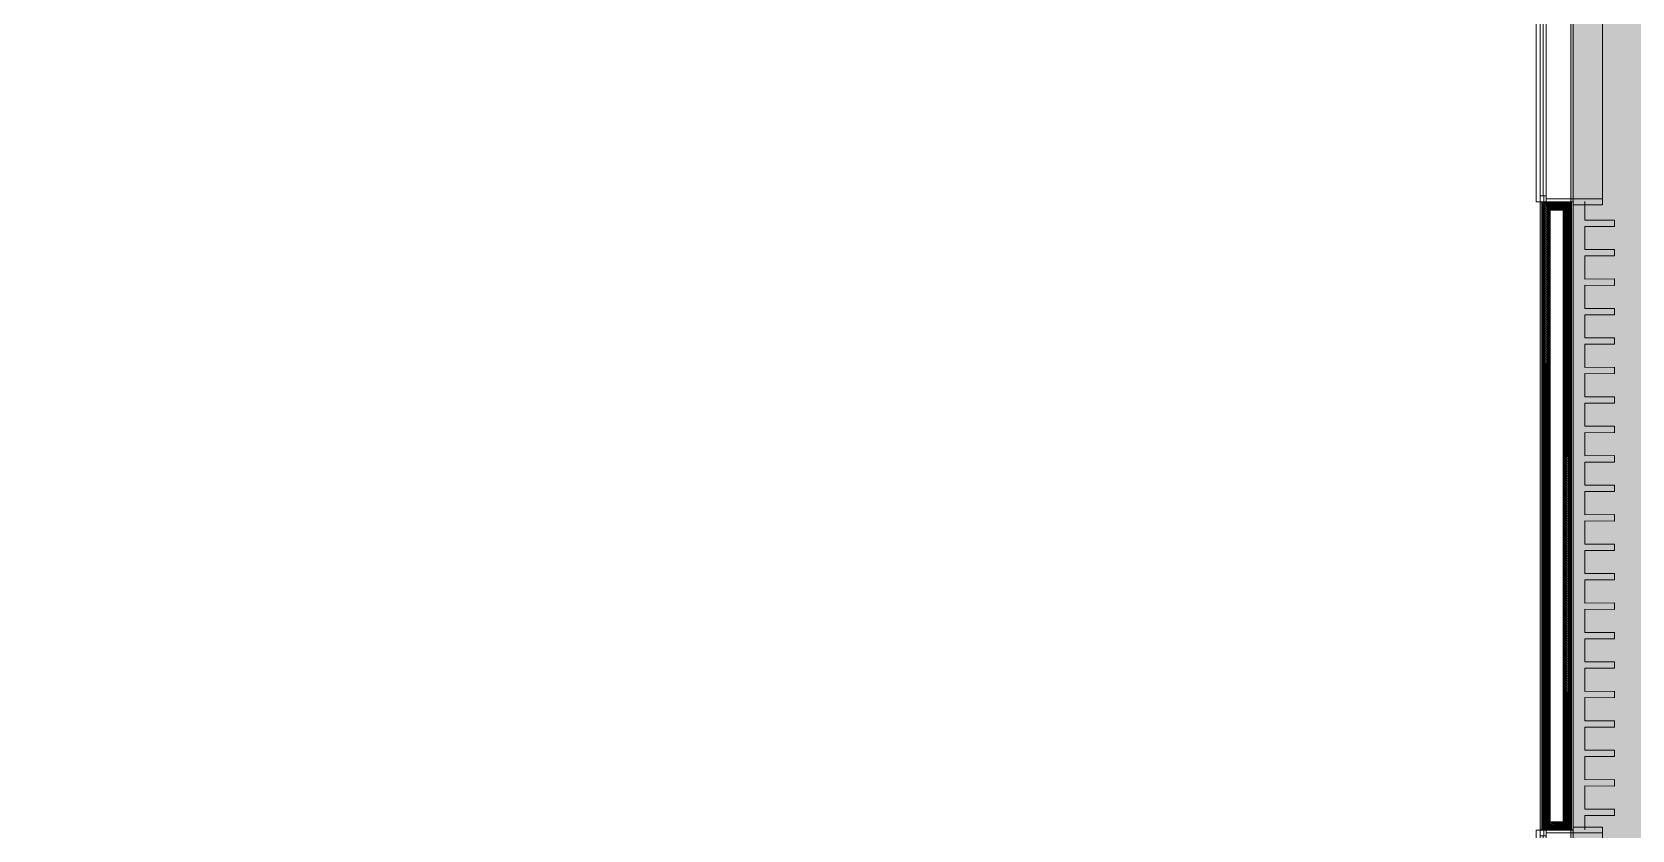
# Model space of a CAD drawing. Header units: millimetres. Extents: x 141848 to 1648660, y -821378 to -151356.
# Drawn here: x 182290 to 195874, y -251509 to -244736 of the extents above; entities that cross this region are included whole.
import ezdxf

# ---------------------------------------------------------------- set-up
doc = ezdxf.new("R2010")
doc.units = ezdxf.units.MM
doc.header["$MEASUREMENT"] = 0
doc.linetypes.add('Traits', pattern=[282.222223, 141.111112, -141.111112])
doc.linetypes.add('Wipeout_Contour', pattern=[1000, 0, -1000])
for name, color, linetype in [('Fenêtres ARCHICAD', 7, 'Continuous'), ('Nouveau_0', 7, 'Continuous'), ('Sols_ Dalles', 7, 'Continuous')]:
    doc.layers.add(name, color=color, linetype=linetype)
pattern_1 = [(45, (0, 175), (-55.684659, 55.684659), [0, -52.5, 0, -78.75]), (110, (175, 175), (74.000794, 26.934086), [0, -38.5, 0, -66.5])]
pattern_2 = [(45, (0, 0), (-7.0710678, 7.0710678), [])]

# ---------------------------------------------------------------- blocks, each defined once
blk = doc.blocks.new('Fenêtre 25_2')
at = {"layer": 'Fenêtres ARCHICAD', "color": 7, "linetype": 'Continuous', "lineweight": 5}
for p, q in [((-775, 480), (-825, 480)), ((-825, 480), (-825, 230)), ((-775, 480), (775, 480)), ((-775, 230), (-775, 480)), ((825, 480), (775, 480)), ((775, 480), (775, 230)), ((825, 230), (825, 480)), ((-825, 230), (-775, 230)), ((-825, 230), (-800, 230)), ((-825, 230), (-800, 230)), ((-775, 230), (-800, 230)), ((-800, 230), (-800, 0)), ((-800, 215), (-800, 230)), ((-800, 215), (-800, 230)), ((-800, 145), (-800, 215)), ((-800, 145), (-800, 215)), ((-800, 145), (-800, 215)), ((-800, 145), (-800, 215)), ((-775, 0), (-775, 230)), ((800, 230), (775, 230)), ((775, 230), (775, 0)), ((775, 230), (825, 230)), ((800, 0), (800, 230)), ((800, 215), (800, 230)), ((800, 215), (800, 230)), ((800, 230), (825, 230)), ((800, 230), (825, 230)), ((800, 145), (800, 215)), ((800, 145), (800, 215)), ((800, 145), (800, 215)), ((800, 145), (800, 215)), ((-800, 0), (-775, 0)), ((775, 0), (800, 0)), ((-800, -20), (800, -20)), ((-800, -50), (-800, -83)), ((-800, -83), (800, -83)), ((800, -83), (800, -50))]:
    blk.add_line(p, q, dxfattribs=at)
at = {"layer": 'Fenêtres ARCHICAD', "color": 7, "linetype": 'Traits', "lineweight": 5}
blk.add_line((-800, -50), (800, -50), dxfattribs=at)
at = {"color": 254, "linetype": 'Wipeout_Contour', "lineweight": 0, "ltscale": 3003.33026}
blk.add_wipeout([(-750, 0), (-750, -50), (750, -50), (750, 0)], dxfattribs=at).dxf.layer = 'Fenêtres ARCHICAD'
at = {"layer": 'Fenêtres ARCHICAD', "color": 7, "linetype": 'Continuous', "lineweight": 5}
for p, q in [((-800, 35), (-800, 145)), ((-800, 35), (-800, 145)), ((-800, 35), (-800, 145)), ((-800, 35), (-800, 145)), ((800, 35), (800, 145)), ((800, 35), (800, 145)), ((800, 35), (800, 145)), ((800, 35), (800, 145)), ((-800, 0), (-800, 35)), ((-800, 0), (-800, 35)), ((-800, 0), (-750, 0)), ((-800, -35), (-800, 0)), ((-800, -35), (-800, 0)), ((-750, 0), (-750, -50)), ((-750, 0), (750, 0)), ((750, -50), (750, 0)), ((750, 0), (800, 0)), ((800, 0), (800, 35)), ((800, 0), (800, 35)), ((800, -35), (800, 0)), ((800, -35), (800, 0)), ((-800, -50), (-800, -35)), ((-800, -50), (-800, -35)), ((-750, -50), (-800, -50)), ((-750, -25), (750, -25)), ((750, -50), (-750, -50)), ((800, -50), (750, -50)), ((800, -50), (800, -35)), ((800, -50), (800, -35))]:
    blk.add_line(p, q, dxfattribs=at)
blk = doc.blocks.new('Fenêtre 25_3')
at = {"layer": 'Fenêtres ARCHICAD', "color": 7, "linetype": 'Continuous', "lineweight": 5}
for p, q in [((-715, 480), (-765, 480)), ((-765, 480), (-765, 230)), ((-715, 480), (715, 480)), ((-715, 230), (-715, 480)), ((765, 480), (715, 480)), ((715, 480), (715, 230)), ((765, 230), (765, 480)), ((-765, 230), (-715, 230)), ((-765, 230), (-740, 230)), ((-765, 230), (-740, 230)), ((-715, 230), (-740, 230)), ((-740, 230), (-740, 0)), ((-740, 215), (-740, 230)), ((-740, 215), (-740, 230)), ((-740, 145), (-740, 215)), ((-740, 145), (-740, 215)), ((-740, 145), (-740, 215)), ((-740, 145), (-740, 215)), ((-715, 0), (-715, 230)), ((740, 230), (715, 230)), ((715, 230), (715, 0)), ((715, 230), (765, 230)), ((740, 0), (740, 230)), ((740, 215), (740, 230)), ((740, 215), (740, 230)), ((740, 230), (765, 230)), ((740, 230), (765, 230)), ((740, 145), (740, 215)), ((740, 145), (740, 215)), ((740, 145), (740, 215)), ((740, 145), (740, 215)), ((-740, 0), (-715, 0)), ((715, 0), (740, 0)), ((-740, -20), (740, -20)), ((-740, -50), (-740, -83)), ((-740, -83), (740, -83)), ((740, -83), (740, -50))]:
    blk.add_line(p, q, dxfattribs=at)
at = {"layer": 'Fenêtres ARCHICAD', "color": 7, "linetype": 'Traits', "lineweight": 5}
blk.add_line((-740, -50), (740, -50), dxfattribs=at)
at = {"color": 254, "linetype": 'Wipeout_Contour', "lineweight": 0, "ltscale": 2765.001289}
blk.add_wipeout([(-690, 0), (-690, -50), (690, -50), (690, 0)], dxfattribs=at).dxf.layer = 'Fenêtres ARCHICAD'
at = {"layer": 'Fenêtres ARCHICAD', "color": 7, "linetype": 'Continuous', "lineweight": 5}
for p, q in [((-740, 35), (-740, 145)), ((-740, 35), (-740, 145)), ((-740, 35), (-740, 145)), ((-740, 35), (-740, 145)), ((740, 35), (740, 145)), ((740, 35), (740, 145)), ((740, 35), (740, 145)), ((740, 35), (740, 145)), ((-740, 0), (-740, 35)), ((-740, 0), (-740, 35)), ((-740, 0), (-690, 0)), ((-740, -35), (-740, 0)), ((-740, -35), (-740, 0)), ((-690, 0), (-690, -50)), ((-690, 0), (690, 0)), ((690, -50), (690, 0)), ((690, 0), (740, 0)), ((740, 0), (740, 35)), ((740, 0), (740, 35)), ((740, -35), (740, 0)), ((740, -35), (740, 0)), ((-740, -50), (-740, -35)), ((-740, -50), (-740, -35)), ((-690, -50), (-740, -50)), ((-690, -25), (690, -25)), ((690, -50), (-690, -50)), ((740, -50), (690, -50)), ((740, -50), (740, -35)), ((740, -50), (740, -35))]:
    blk.add_line(p, q, dxfattribs=at)
blk = doc.blocks.new('Mur_12_1', base_point=(195375, -231416))
at = {"color": 254, "linetype": 'Wipeout_Contour', "lineweight": 0, "ltscale": 1264852.44949522}
blk.add_wipeout([(195110, -246178), (195095, -246178), (195095, -251509), (195110, -251509)], dxfattribs=at)
at = {"color": 254, "linetype": 'Wipeout_Contour', "lineweight": 0, "ltscale": 1265506.770113317}
blk.add_wipeout([(195375, -246178), (195360, -246178), (195360, -251509), (195375, -251509)], dxfattribs=at)
at = {"linetype": 'Continuous', "lineweight": 5, "true_color": 0x5f5f5f}
h = blk.add_hatch(dxfattribs=at)
h.set_pattern_fill('Enduit_0001', color=251, style=0, pattern_type=2)
h.set_pattern_definition(pattern_1)
h.paths.add_polyline_path([(195110, -246178), (195095, -246178), (195095, -251509), (195110, -251509)])
h = blk.add_hatch(dxfattribs=at)
h.set_pattern_fill('Enduit_0001', color=251, style=0, pattern_type=2)
h.set_pattern_definition(pattern_1)
h.paths.add_polyline_path([(195375, -246178), (195360, -246178), (195360, -251509), (195375, -251509)])
at = {"color": 254, "linetype": 'Wipeout_Contour', "lineweight": 0, "ltscale": 1265401.355694025}
blk.add_wipeout([(195290, -246248), (195290, -251439), (195360, -251509), (195360, -246178)], dxfattribs=at)
at = {"linetype": 'Continuous', "lineweight": 5, "true_color": 0x5f5f5f}
h = blk.add_hatch(dxfattribs=at)
h.set_pattern_fill('Briques_terre_cuite__int_97', color=251, style=0, pattern_type=2)
h.set_pattern_definition(pattern_2)
h.paths.add_polyline_path([(195290, -246248), (195290, -251439), (195360, -251509), (195360, -246178)])
at = {"color": 254, "linetype": 'Wipeout_Contour', "lineweight": 0, "ltscale": 1265178.665149127}
blk.add_wipeout([(195180, -246248), (195180, -251439), (195290, -251439), (195290, -246248)], dxfattribs=at)
at = {"color": 254, "linetype": 'Wipeout_Contour', "lineweight": 0, "ltscale": 1264957.355064955}
blk.add_wipeout([(195180, -246178), (195110, -246178), (195110, -251509), (195180, -251509)], dxfattribs=at)
at = {"linetype": 'Continuous', "lineweight": 5, "true_color": 0x5f5f5f}
h = blk.add_hatch(dxfattribs=at)
h.set_pattern_fill('Briques_terre_cuite__int_97', color=251, style=0, pattern_type=2)
h.set_pattern_definition(pattern_2)
h.paths.add_polyline_path([(195180, -246178), (195110, -246178), (195110, -251509), (195180, -251509)])
at = {"color": 7, "linetype": 'Continuous', "lineweight": 5}
for p, q in [((195095, -246178), (195110, -246178)), ((195110, -246178), (195110, -251509)), ((195095, -251509), (195110, -251509))]:
    blk.add_line(p, q, dxfattribs=at)
at = {"color": 7, "linetype": 'Continuous', "lineweight": 5, "flags": 128}
blk.add_lwpolyline([(195095, -246178), (195095, -251509)], dxfattribs=at)
at = {"color": 254, "linetype": 'Wipeout_Contour', "lineweight": 0, "ltscale": 1256943.726194781}
blk.add_wipeout([(195290, -246248), (195360, -246178), (195180, -246178), (195180, -246248)], dxfattribs=at)
at = {"color": 254, "linetype": 'Wipeout_Contour', "lineweight": 0, "ltscale": 1273501.400547286}
blk.add_wipeout([(195290, -251439), (195180, -251439), (195180, -251509), (195360, -251509)], dxfattribs=at)
at = {"linetype": 'Continuous', "lineweight": 5, "true_color": 0x5f5f5f}
h = blk.add_hatch(dxfattribs=at)
h.set_pattern_fill('Briques_terre_cuite__int_97', color=251, style=0, pattern_type=2)
h.set_pattern_definition(pattern_2)
h.paths.add_polyline_path([(195290, -246248), (195360, -246178), (195180, -246178), (195180, -246248)])
h = blk.add_hatch(dxfattribs=at)
h.set_pattern_fill('Briques_terre_cuite__int_97', color=251, style=0, pattern_type=2)
h.set_pattern_definition(pattern_2)
h.paths.add_polyline_path([(195290, -251439), (195180, -251439), (195180, -251509), (195360, -251509)])
at = {"color": 7, "linetype": 'Continuous', "lineweight": 5}
for p, q in [((195110, -246178), (195145, -246178)), ((195145, -246178), (195180, -246178)), ((195180, -246178), (195290, -246178)), ((195180, -246178), (195290, -246178)), ((195180, -251439), (195180, -246248)), ((195290, -246248), (195180, -246248)), ((195290, -246178), (195360, -246178)), ((195290, -246178), (195360, -246178)), ((195290, -251439), (195290, -246248)), ((195360, -251509), (195360, -246178)), ((195360, -246178), (195375, -246178)), ((195375, -246178), (195375, -246203)), ((195290, -251439), (195180, -251439)), ((195110, -251509), (195145, -251509)), ((195145, -251509), (195180, -251509)), ((195180, -251509), (195290, -251509)), ((195180, -251509), (195290, -251509)), ((195290, -251509), (195360, -251509)), ((195290, -251509), (195360, -251509)), ((195360, -251509), (195375, -251509)), ((195375, -251484), (195375, -251509))]:
    blk.add_line(p, q, dxfattribs=at)
at = {"color": 7, "linetype": 'Continuous', "lineweight": 5, "flags": 128}
blk.add_lwpolyline([(195375, -251509), (195375, -246178)], dxfattribs=at)
at = {"layer": 'Fenêtres ARCHICAD', "color": 7, "linetype": 'Continuous', "lineweight": 5, "zscale": 1000, "rotation": 269.9999999999999}
for name, p in [('Fenêtre 25_2', (195145, -245378)), ('Fenêtre 25_3', (195145, -252250))]:
    blk.add_blockref(name, p, dxfattribs=at)
blk = doc.blocks.new('Tôle profilée 25_55')
at = {"color": 7, "linetype": 'Continuous', "lineweight": 5}
for p, q in [((0, 5334.5), (0, 5176.5)), ((-250, 5177.5), (-250, 5150)), ((0, 5176.5), (-250, 5177.5)), ((-250, 5150), (-250, 5122.5)), ((-250, 5122.5), (0, 5123.5)), ((0, 5123.5), (0, 4926.5)), ((-250, 4927.5), (-250, 4900)), ((0, 4926.5), (-250, 4927.5)), ((-250, 4900), (-250, 4872.5)), ((-250, 4872.5), (0, 4873.5)), ((0, 4873.5), (0, 4676.5)), ((-250, 4677.5), (-250, 4650)), ((0, 4676.5), (-250, 4677.5)), ((-250, 4650), (-250, 4622.5)), ((-250, 4622.5), (0, 4623.5)), ((0, 4623.5), (0, 4426.5)), ((-250, 4427.5), (-250, 4400)), ((0, 4426.5), (-250, 4427.5)), ((-250, 4400), (-250, 4372.5)), ((-250, 4372.5), (0, 4373.5)), ((0, 4373.5), (0, 4176.5)), ((-250, 4177.5), (-250, 4150)), ((0, 4176.5), (-250, 4177.5)), ((-250, 4150), (-250, 4122.5)), ((-250, 4122.5), (0, 4123.5)), ((0, 4123.5), (0, 3926.5)), ((-250, 3927.5), (-250, 3900)), ((0, 3926.5), (-250, 3927.5)), ((-250, 3900), (-250, 3872.5)), ((-250, 3872.5), (0, 3873.5)), ((0, 3873.5), (0, 3676.5)), ((-250, 3677.5), (-250, 3650)), ((0, 3676.5), (-250, 3677.5)), ((-250, 3650), (-250, 3622.5)), ((-250, 3622.5), (0, 3623.5)), ((0, 3623.5), (0, 3426.5)), ((-250, 3427.5), (-250, 3400)), ((0, 3426.5), (-250, 3427.5)), ((-250, 3400), (-250, 3372.5)), ((-250, 3372.5), (0, 3373.5)), ((0, 3373.5), (0, 3176.5)), ((-250, 3177.5), (-250, 3150)), ((0, 3176.5), (-250, 3177.5)), ((-250, 3150), (-250, 3122.5)), ((-250, 3122.5), (0, 3123.5)), ((0, 3123.5), (0, 2926.5)), ((-250, 2927.5), (-250, 2900)), ((0, 2926.5), (-250, 2927.5)), ((-250, 2900), (-250, 2872.5)), ((-250, 2872.5), (0, 2873.5)), ((0, 2873.5), (0, 2676.5)), ((-250, 2677.5), (-250, 2650)), ((0, 2676.5), (-250, 2677.5)), ((-250, 2650), (-250, 2622.5)), ((-250, 2622.5), (0, 2623.5)), ((0, 2623.5), (0, 2426.5)), ((-250, 2427.5), (-250, 2400)), ((0, 2426.5), (-250, 2427.5)), ((-250, 2400), (-250, 2372.5)), ((-250, 2372.5), (0, 2373.5)), ((0, 2373.5), (0, 2176.5)), ((-250, 2177.5), (-250, 2150)), ((0, 2176.5), (-250, 2177.5)), ((-250, 2150), (-250, 2122.5)), ((-250, 2122.5), (0, 2123.5)), ((0, 2123.5), (0, 1926.5)), ((-250, 1927.5), (-250, 1900)), ((0, 1926.5), (-250, 1927.5)), ((-250, 1900), (-250, 1872.5)), ((-250, 1872.5), (0, 1873.5)), ((0, 1873.5), (0, 1676.5)), ((-250, 1677.5), (-250, 1650)), ((0, 1676.5), (-250, 1677.5)), ((-250, 1650), (-250, 1622.5)), ((-250, 1622.5), (0, 1623.5)), ((0, 1623.5), (0, 1426.5)), ((-250, 1427.5), (-250, 1400)), ((0, 1426.5), (-250, 1427.5)), ((-250, 1400), (-250, 1372.5)), ((-250, 1372.5), (0, 1373.5)), ((0, 1373.5), (0, 1176.5)), ((-250, 1177.5), (-250, 1150)), ((0, 1176.5), (-250, 1177.5)), ((-250, 1150), (-250, 1122.5)), ((-250, 1122.5), (0, 1123.5)), ((0, 1123.5), (0, 926.5)), ((-250, 927.5), (-250, 900)), ((0, 926.5), (-250, 927.5)), ((-250, 900), (-250, 872.5)), ((-250, 872.5), (0, 873.5)), ((0, 873.5), (0, 676.5)), ((-250, 677.5), (-250, 650)), ((0, 676.5), (-250, 677.5)), ((-250, 650), (-250, 622.5)), ((-250, 622.5), (0, 623.5)), ((0, 623.5), (0, 426.5)), ((-250, 427.5), (-250, 400)), ((0, 426.5), (-250, 427.5)), ((-250, 400), (-250, 372.5)), ((-250, 372.5), (0, 373.5)), ((0, 373.5), (0, 176.5)), ((-250, 177.5), (-250, 150)), ((0, 176.5), (-250, 177.5)), ((-250, 150), (-250, 122.5)), ((-250, 122.5), (0, 123.5)), ((0, 123.5), (0, 0))]:
    blk.add_line(p, q, dxfattribs=at)

msp = doc.modelspace()

# ---------------------------------------------------------------- hatches: boundary and pattern name
at = {"layer": 'Sols_ Dalles', "linetype": 'Continuous', "lineweight": 0, "true_color": 0x2e271c}
msp.add_hatch(color=250, dxfattribs=at).paths.add_polyline_path([(161503.433, -171995.57), (161503.433, -230015.57), (161503.433, -260810.571), (196775.042, -260810.571), (196775.042, -260795.571), (196775.042, -258649.982), (196775.042, -258010.558), (196775.042, -222495.57), (186955.542, -222495.57), (186955.542, -218295.57), (196754.55, -218295.57), (196754.55, -204495.57), (193355.542, -204495.57), (193355.542, -195161.535), (195576.034, -195161.535), (195576.034, -189810.571), (217805.542, -189810.571), (217805.542, -253395.57), (217805.542, -253415.571), (219205.542, -253415.571), (219205.542, -253395.57), (219205.542, -188410.571), (191955.542, -188410.571), (191955.542, -190035.076), (194140.476, -190023.061), (194160.967, -193749.52), (191976.034, -193761.535), (191955.542, -200380.57), (191955.542, -205895.57), (195354.55, -205895.57), (195354.55, -216895.57), (185555.542, -216895.57), (185555.542, -223895.57), (195354.55, -223895.57), (195354.55, -258649.982), (195354.55, -259410.571), (163990.222, -259410.571), (162860.681, -259410.571), (162860.681, -231415.57), (162860.681, -173395.57), (244226.034, -173395.57), (244226.034, -248005.571), (245626.034, -248005.571), (246426.034, -248005.571), (246426.034, -251817.03), (245610.045, -251817.03), (244211.034, -251817.03), (244211.034, -253395.571), (246426.034, -253395.571), (247826.034, -253395.571), (247826.034, -248005.571), (247826.034, -246605.571), (245626.034, -246605.571), (245626.034, -171995.57)])

# ---------------------------------------------------------------- linework, layer by layer
at = {"layer": 'Sols_ Dalles', "color": 250, "linetype": 'Continuous', "lineweight": 5, "true_color": 0x1f1f1f}
msp.add_lwpolyline([(195354.55, -223895.57), (195354.55, -258649.982), (195354.55, -259410.571), (163990.222, -259410.571), (162860.681, -259410.571), (162860.681, -231415.57), (162860.681, -173395.57)], dxfattribs=at)

# ---------------------------------------------------------------- next in the draw order: block references
at = {"color": 7, "lineweight": 5}
msp.add_blockref('Mur_12_1', (195375.042, -231415.57), dxfattribs=at)

# ---------------------------------------------------------------- next in the draw order: linework, layer by layer
at = {"layer": 'Nouveau_0', "color": 7, "linetype": 'Continuous', "lineweight": 5}
msp.add_lwpolyline([(195376.034, -231395.57), (195376.034, -259395.57), (162876.034, -259395.57), (162876.034, -231395.57)], close=True, dxfattribs=at)

# ---------------------------------------------------------------- next in the draw order: block references
at = {"color": 7, "linetype": 'Continuous', "lineweight": 5, "xscale": -1, "zscale": 1000}
msp.add_blockref('Tôle profilée 25_55', (195475.042, -251509.187), dxfattribs=at)

doc.saveas('drawing.dxf')
